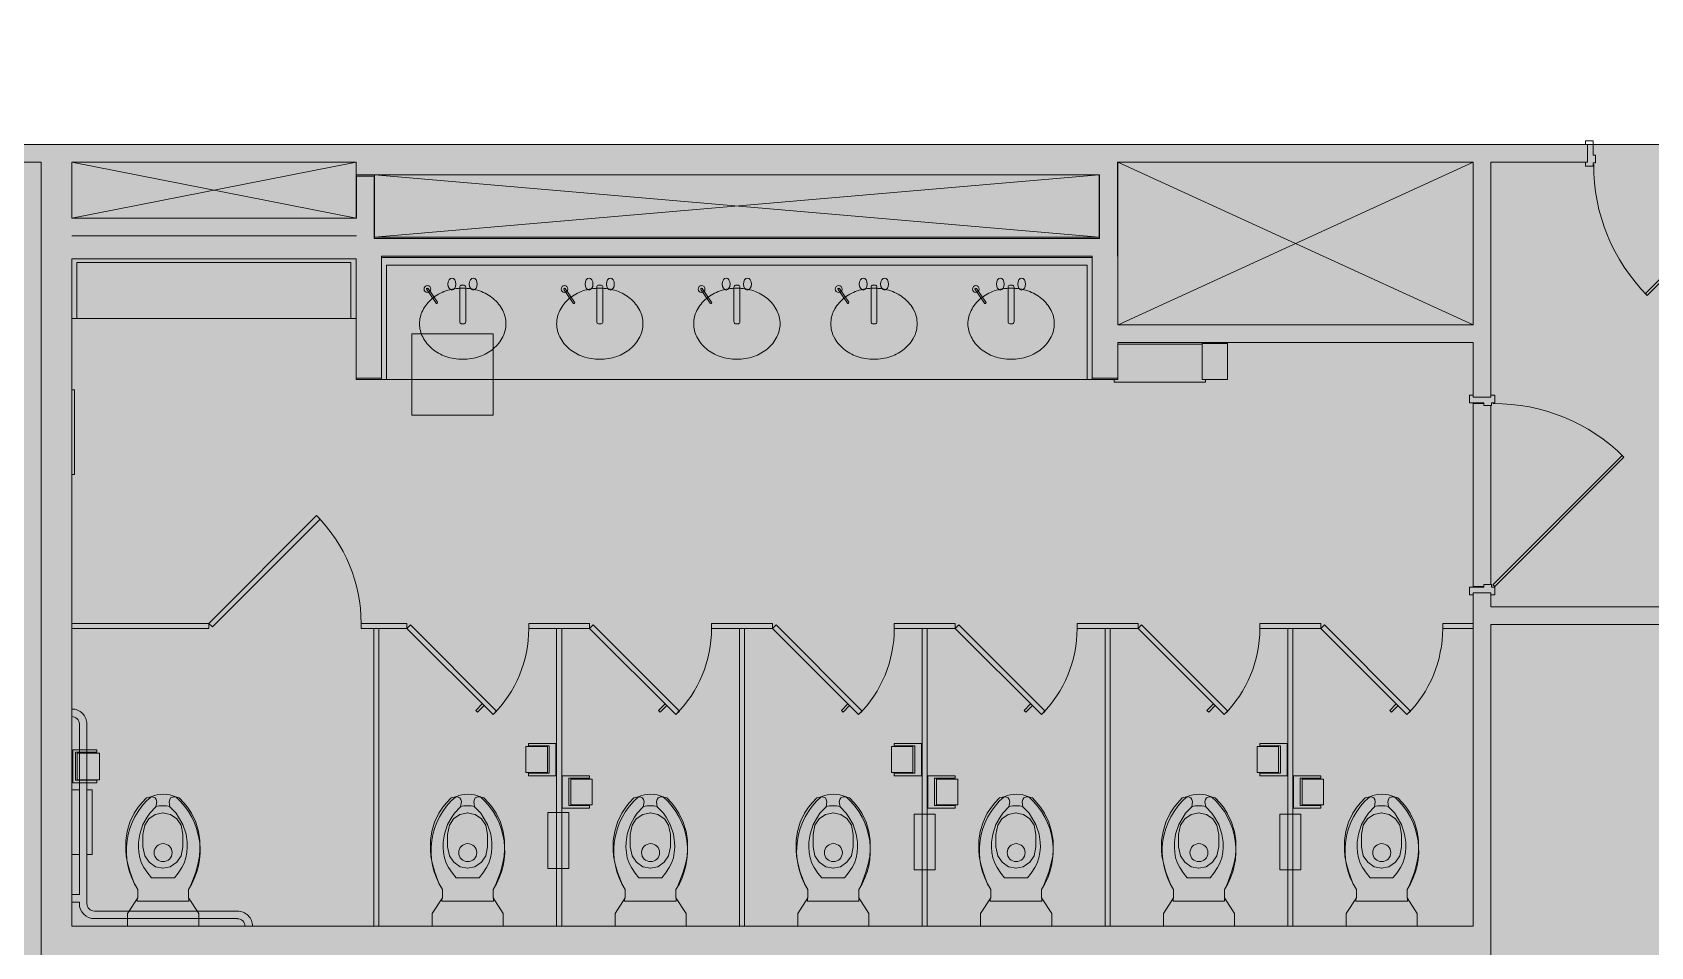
# Model space of a CAD drawing. Header units: inches. Extents: x 0 to 2535, y 0 to 2055.
# Drawn here: x 1034.2 to 1353, y 1080.1 to 1260.1 of the extents above; entities that cross this region are included whole.
import ezdxf

# ---------------------------------------------------------------- set-up
doc = ezdxf.new("R2010")
doc.units = ezdxf.units.IN
doc.header["$MEASUREMENT"] = 0
for name, color, linetype, lineweight in [('A-DETL', 90, 'Continuous', 9), ('A-DETL-GENF', 92, 'Continuous', 9), ('A-DOOR', 31, 'Continuous', 13), ('A-WALL-PATT', 111, 'Continuous', 13), ('CORE', 7, 'Continuous', 9), ('I-WALL', 2, 'Continuous', 13), ('Victor Bldg - 5th Floor_LINK_dwg', 8, 'Continuous', 9)]:
    doc.layers.add(name, color=color, linetype=linetype, lineweight=lineweight)

# ---------------------------------------------------------------- blocks, each defined once
blk = doc.blocks.new('Victor Bldg - 5th Floor_LINK_dwg_AH13F-8076730-Level 05 POWER _ SIGNAL')
at = {"layer": 'CORE'}
for p, q in [((1118.42, 1209.86), (1118.42, 1203.17)), ((1119.29, 1210.31), (1118.72, 1210.31)), ((1119.59, 1203.17), (1119.59, 1209.86)), ((1118.72, 1202.72), (1119.29, 1202.72))]:
    blk.add_line(p, q, dxfattribs=at)
for centre in [(1116.88, 1210.53), (1121.08, 1210.53)]:
    blk.add_ellipse(centre, major_axis=(0, 1.17), ratio=0.666667, dxfattribs=at)
for centre, start_param, end_param in [((1118.72, 1209.86), 0, 1.570796), ((1119.29, 1209.86), 4.712389, 6.283185), ((1118.72, 1203.17), 1.570796, 3.141593), ((1119.29, 1203.17), 3.141593, 4.712389)]:
    blk.add_ellipse(centre, major_axis=(0, 0.45), ratio=0.666667, start_param=start_param, end_param=end_param, dxfattribs=at)
blk = doc.blocks.new('Victor Bldg - 5th Floor_LINK_dwg_AH13F-8076731-Level 05 POWER _ SIGNAL')
at = {"layer": 'CORE'}
for p, q in [((1145.42, 1209.86), (1145.42, 1203.17)), ((1146.29, 1210.31), (1145.72, 1210.31)), ((1146.59, 1203.17), (1146.59, 1209.86)), ((1145.72, 1202.72), (1146.29, 1202.72))]:
    blk.add_line(p, q, dxfattribs=at)
for centre in [(1143.88, 1210.53), (1148.08, 1210.53)]:
    blk.add_ellipse(centre, major_axis=(0, 1.17), ratio=0.666667, dxfattribs=at)
for centre, start_param, end_param in [((1145.72, 1209.86), 0, 1.570796), ((1146.29, 1209.86), 4.712389, 6.283185), ((1145.72, 1203.17), 1.570796, 3.141593), ((1146.29, 1203.17), 3.141593, 4.712389)]:
    blk.add_ellipse(centre, major_axis=(0, 0.45), ratio=0.666667, start_param=start_param, end_param=end_param, dxfattribs=at)
blk = doc.blocks.new('Victor Bldg - 5th Floor_LINK_dwg_AH13F-8076732-Level 05 POWER _ SIGNAL')
at = {"layer": 'CORE'}
for p, q in [((1172.42, 1209.86), (1172.42, 1203.17)), ((1173.29, 1210.31), (1172.72, 1210.31)), ((1173.59, 1203.17), (1173.59, 1209.86)), ((1172.72, 1202.72), (1173.29, 1202.72))]:
    blk.add_line(p, q, dxfattribs=at)
for centre in [(1170.88, 1210.53), (1175.08, 1210.53)]:
    blk.add_ellipse(centre, major_axis=(0, 1.17), ratio=0.666667, dxfattribs=at)
for centre, start_param, end_param in [((1172.72, 1209.86), 0, 1.570796), ((1173.29, 1209.86), 4.712389, 6.283185), ((1172.72, 1203.17), 1.570796, 3.141593), ((1173.29, 1203.17), 3.141593, 4.712389)]:
    blk.add_ellipse(centre, major_axis=(0, 0.45), ratio=0.666667, start_param=start_param, end_param=end_param, dxfattribs=at)
blk = doc.blocks.new('Victor Bldg - 5th Floor_LINK_dwg_AH13F-8076733-Level 05 POWER _ SIGNAL')
at = {"layer": 'CORE'}
for p, q in [((1226.42, 1209.86), (1226.42, 1203.17)), ((1227.29, 1210.31), (1226.72, 1210.31)), ((1227.59, 1203.17), (1227.59, 1209.86)), ((1226.72, 1202.72), (1227.29, 1202.72))]:
    blk.add_line(p, q, dxfattribs=at)
for centre in [(1224.88, 1210.53), (1229.08, 1210.53)]:
    blk.add_ellipse(centre, major_axis=(0, 1.17), ratio=0.666667, dxfattribs=at)
for centre, start_param, end_param in [((1226.72, 1209.86), 0, 1.570796), ((1227.29, 1209.86), 4.712389, 6.283185), ((1226.72, 1203.17), 1.570796, 3.141593), ((1227.29, 1203.17), 3.141593, 4.712389)]:
    blk.add_ellipse(centre, major_axis=(0, 0.45), ratio=0.666667, start_param=start_param, end_param=end_param, dxfattribs=at)
blk = doc.blocks.new('Victor Bldg - 5th Floor_LINK_dwg_AH13F-8076734-Level 05 POWER _ SIGNAL')
at = {"layer": 'CORE'}
for p, q in [((1199.42, 1209.86), (1199.42, 1203.17)), ((1200.29, 1210.31), (1199.72, 1210.31)), ((1200.59, 1203.17), (1200.59, 1209.86)), ((1199.72, 1202.72), (1200.29, 1202.72))]:
    blk.add_line(p, q, dxfattribs=at)
for centre in [(1197.88, 1210.53), (1202.08, 1210.53)]:
    blk.add_ellipse(centre, major_axis=(0, 1.17), ratio=0.666667, dxfattribs=at)
for centre, start_param, end_param in [((1199.72, 1209.86), 0, 1.570796), ((1200.29, 1209.86), 4.712389, 6.283185), ((1199.72, 1203.17), 1.570796, 3.141593), ((1200.29, 1203.17), 3.141593, 4.712389)]:
    blk.add_ellipse(centre, major_axis=(0, 0.45), ratio=0.666667, start_param=start_param, end_param=end_param, dxfattribs=at)
blk = doc.blocks.new('Victor Bldg - 5th Floor_LINK_dwg_TOILETWP-8076735-Level 05 POWER _ SIGNAL')
at = {"layer": 'CORE', "flags": 128}
for points in [[(7.25, 5), (5.62, 5), (2.5, 7), (0, 7)], [(8.12, -5.46), (10.63, -6.42), (12.51, -6.92), (13.83, -7.19), (15.03, -7.26), (16.87, -7.26), (18.65, -6.98), (20.47, -6.44), (22.28, -5.58), (23.44, -4.8), (24.31, -4.1), (25.28, -3.19), (25.51, -2.28), (25.47, -2.01), (25.3, -1.48), (24.97, -1.3), (24.53, -1.17), (23.54, -1.33), (22.24, -2.55), (21.51, -3.05), (20.03, -3.89), (18.15, -4.51), (16.56, -4.74), (15.6, -4.76), (14.51, -4.67), (13.47, -4.49), (12.4, -4.14), (11.6, -3.67), (10.47, -2.94), (9.53, -2.21), (9.53, 2.3), (10.47, 3.03), (11.6, 3.77), (12.4, 4.23), (13.47, 4.59), (14.51, 4.77), (15.6, 4.85), (16.56, 4.84), (18.15, 4.6), (20.03, 3.98), (21.51, 3.14), (22.24, 2.64), (23.54, 1.43), (24.53, 1.27), (24.97, 1.39), (25.3, 1.57), (25.47, 2.11), (25.51, 2.37), (25.28, 3.28), (24.31, 4.19), (23.44, 4.89), (22.28, 5.68), (20.47, 6.53), (18.65, 7.07), (16.87, 7.35), (15.03, 7.35), (13.83, 7.28), (12.51, 7.01), (10.63, 6.51), (8.12, 5.55)], [(5.43, 5.11), (4.97, 5.11), (4.97, -5.04), (5.43, -5.04)], [(22.31, -0.02), (21.99, 1.55), (21.18, 2.81), (19.9, 3.63), (18.1, 4), (15.65, 4), (13.85, 3.63), (12.61, 2.77), (11.74, 1.51), (11.44, 0)], [(22.31, 0.11), (21.99, -1.46), (21.18, -2.72), (19.9, -3.54), (18.1, -3.9), (15.65, -3.9), (13.85, -3.54), (12.61, -2.68), (11.74, -1.41), (11.44, 0.09)], [(0, -7), (2.5, -7), (5.62, -5), (7.25, -5)]]:
    blk.add_lwpolyline(points, dxfattribs=at)
at = {"layer": 'CORE'}
blk.add_circle((14.5, 0), 1.77, dxfattribs=at)
for centre, radius, start, end in [((14.87, -6.83), 14.07, 40.8531, 122.7754), ((18.78, 0), 4.96, 344.4353, 16.8577), ((20.02, 0), 5.98, 335.3815, 23.3669), ((14.91, 6.75), 14.03, 236.9216, 318.7734)]:
    blk.add_arc(centre, radius, start, end, dxfattribs=at)
blk = doc.blocks.new('Victor Bldg - 5th Floor_LINK_dwg-6972324-Level 05 POWER _ SIGNAL')
at = {"layer": 'CORE'}
for p, q in [((1098, 1223.5), (1042, 1234.5)), ((1098, 1234.5), (1042, 1223.5)), ((1318, 1202.5), (1248, 1234.5)), ((1248, 1234.5), (1248, 1216)), ((1318, 1234.5), (1248.12, 1202.5)), ((1098, 1223.5), (1098, 1232)), ((1244.37, 1232), (1101.63, 1219.75)), ((1244.37, 1219.75), (1244.37, 1232)), ((1243, 1215.75), (1103, 1215.75)), ((1098, 1203.75), (1042, 1203.75)), ((1264.63, 1198.69), (1248, 1198.69)), ((1264.63, 1198.69), (1248, 1198.69)), ((1264.63, 1199), (1264.63, 1198.84)), ((1269.63, 1199), (1269.63, 1198.84)), ((1103, 1191.75), (1103, 1192)), ((1243, 1192), (1243, 1191.75)), ((1321.5, 1186.62), (1321.5, 1151.38)), ((1318, 1151), (1318, 1150.88)), ((1101.5, 1142.75), (1101.5, 1084.12)), ((1102.5, 1142.75), (1102.5, 1084.12)), ((1137.5, 1142.75), (1137.5, 1084.12)), ((1138.5, 1142.75), (1138.5, 1084.12)), ((1173.5, 1142.75), (1173.5, 1084.12)), ((1174.5, 1142.75), (1174.5, 1084.12)), ((1209.5, 1142.75), (1209.5, 1084.12)), ((1210.5, 1142.75), (1210.5, 1084.12)), ((1245.5, 1142.75), (1245.5, 1084.12)), ((1246.5, 1142.75), (1246.5, 1084.12)), ((1281.5, 1142.75), (1281.5, 1084.12)), ((1282.5, 1142.75), (1282.5, 1084.12)), ((1044.99, 1088.61), (1044.99, 1123.91)), ((1044.96, 1118.87), (1046.46, 1118.87)), ((1044.96, 1118.37), (1046.46, 1118.37)), ((1046.46, 1118.2), (1044.96, 1118.2)), ((1044.96, 1112.97), (1046.46, 1112.97)), ((1044.96, 1112.87), (1046.46, 1112.87)), ((1044.96, 1112.37), (1046.46, 1112.37)), ((1043.48, 1111), (1042, 1111)), ((1043.48, 1098.25), (1042, 1098.25)), ((1074.63, 1087.12), (1046.48, 1087.12)), ((1046.48, 1085.63), (1074.63, 1085.63))]:
    blk.add_line(p, q, dxfattribs=at)
at = {"layer": 'CORE', "flags": 128}
for points in [[(1101.63, 1232), (1244.37, 1219.75), (1101.63, 1219.75)], [(1113.76, 1206.79), (1111.92, 1209.47)], [(1114.03, 1206.95), (1112.18, 1209.63)], [(1140.76, 1206.79), (1138.92, 1209.47)], [(1141.03, 1206.95), (1139.18, 1209.63)], [(1167.76, 1206.79), (1165.92, 1209.47)], [(1168.03, 1206.95), (1166.18, 1209.63)], [(1194.76, 1206.79), (1192.92, 1209.47)], [(1195.03, 1206.95), (1193.18, 1209.63)], [(1221.76, 1206.79), (1219.92, 1209.47)], [(1222.03, 1206.95), (1220.18, 1209.63)], [(1109, 1184.75), (1125, 1184.75), (1125, 1200.75), (1109, 1200.75)], [(1248, 1192), (1248, 1191.75)], [(1265.31, 1191.75), (1265.31, 1191.19), (1247.31, 1191.19), (1247.31, 1191.75), (1247.31, 1191.19), (1265.31, 1191.19)], [(1108, 1143.75), (1099, 1143.75), (1099, 1142.75), (1108, 1142.75)], [(1132, 1143.75), (1144, 1143.75), (1144, 1142.75), (1132, 1142.75)], [(1160.97, 1125.78), (1161.68, 1126.49), (1144.71, 1143.46), (1144, 1142.75)], [(1197.68, 1126.49), (1196.97, 1125.78), (1180, 1142.75), (1180, 1143.75), (1168, 1143.75), (1168, 1142.75), (1180, 1142.75), (1180.71, 1143.46)], [(1204, 1143.75), (1216, 1143.75), (1216, 1142.75), (1216.71, 1143.46), (1233.68, 1126.49), (1232.97, 1125.78), (1216, 1142.75), (1204, 1142.75)], [(1240, 1143.75), (1240, 1142.75), (1252, 1142.75), (1268.97, 1125.78), (1269.68, 1126.49), (1252.71, 1143.46), (1252, 1142.75), (1252, 1143.75)], [(1305.68, 1126.49), (1304.97, 1125.78), (1288, 1142.75), (1276, 1142.75), (1276, 1143.75), (1288, 1143.75), (1288, 1142.75), (1288.71, 1143.46)], [(1131.46, 1119.5), (1135.67, 1119.5), (1135.67, 1114.4), (1131.46, 1114.4)], [(1131.98, 1113.75), (1137.35, 1113.75), (1137.35, 1120.12), (1131.98, 1120.12), (1131.98, 1119.62), (1136.04, 1119.62), (1136.04, 1114.25), (1131.98, 1114.25)], [(1203.46, 1119.5), (1207.67, 1119.5), (1207.67, 1114.4), (1203.46, 1114.4)], [(1203.98, 1113.75), (1209.35, 1113.75), (1209.35, 1120.12), (1203.98, 1120.12), (1203.98, 1119.62), (1208.04, 1119.62), (1208.04, 1114.25), (1203.98, 1114.25)], [(1275.46, 1119.5), (1279.67, 1119.5), (1279.67, 1114.4), (1275.46, 1114.4)], [(1275.98, 1113.75), (1281.35, 1113.75), (1281.35, 1120.12), (1275.98, 1120.12), (1275.98, 1119.62), (1280.04, 1119.62), (1280.04, 1114.25), (1275.98, 1114.25)], [(1143.99, 1113.75), (1138.61, 1113.75), (1138.61, 1107.37), (1143.99, 1107.37), (1143.99, 1107.87), (1139.93, 1107.87), (1139.93, 1113.25), (1143.99, 1113.25)], [(1144.5, 1108), (1140.3, 1108), (1140.3, 1113.1), (1144.5, 1113.1)], [(1215.99, 1113.75), (1210.61, 1113.75), (1210.61, 1107.37), (1215.99, 1107.37), (1215.99, 1107.87), (1211.93, 1107.87), (1211.93, 1113.25), (1215.99, 1113.25)], [(1216.5, 1108), (1212.3, 1108), (1212.3, 1113.1), (1216.5, 1113.1)], [(1287.99, 1113.75), (1282.61, 1113.75), (1282.61, 1107.37), (1287.99, 1107.37), (1287.99, 1107.87), (1283.93, 1107.87), (1283.93, 1113.25), (1287.99, 1113.25)], [(1288.5, 1108), (1284.3, 1108), (1284.3, 1113.1), (1288.5, 1113.1)], [(1135.78, 1095.5), (1135.78, 1106.5), (1139.91, 1106.5), (1139.91, 1095.5)], [(1207.94, 1095.22), (1207.94, 1106.22), (1212.06, 1106.22), (1212.06, 1095.22)], [(1279.94, 1095.22), (1279.94, 1106.22), (1284.06, 1106.22), (1284.06, 1095.22)]]:
    blk.add_lwpolyline(points, close=True, dxfattribs=at)
for points in [[(1097, 1203.75), (1097, 1214.75), (1043, 1214.75), (1043, 1203.75)], [(1104, 1191.75), (1104, 1214.25), (1242, 1214.25), (1242, 1191.75)], [(1103, 1192), (1103, 1191.75), (1098, 1191.75), (1098, 1192)], [(1248, 1192), (1248, 1191.75), (1243, 1191.75), (1103, 1191.75), (1098, 1191.75), (1098, 1192)], [(1042, 1189.69), (1042.56, 1189.69), (1042.56, 1173.07), (1042, 1173.07)], [(1320.13, 1187), (1318, 1187), (1318, 1187.12)], [(1320.13, 1151), (1318, 1151), (1318, 1187)], [(1042, 1142.75), (1069, 1142.75), (1069, 1143.75), (1069.71, 1143.04), (1090.92, 1164.26), (1090.21, 1164.96), (1069, 1143.75), (1042, 1143.75)], [(1108, 1142.75), (1124.97, 1125.78), (1125.68, 1126.49), (1108.71, 1143.46), (1108, 1142.75), (1108.71, 1142.04)], [(1318, 1142.75), (1312, 1142.75), (1312, 1143.75), (1318, 1143.75)], [(1123.2, 1127.55), (1121.92, 1126.26), (1121.57, 1126.62), (1122.85, 1127.9)], [(1159.2, 1127.55), (1157.92, 1126.26), (1157.57, 1126.62), (1158.85, 1127.9)], [(1195.2, 1127.55), (1193.92, 1126.26), (1193.57, 1126.62), (1194.85, 1127.9)], [(1231.2, 1127.55), (1229.92, 1126.26), (1229.57, 1126.62), (1230.85, 1127.9)], [(1267.2, 1127.55), (1265.92, 1126.26), (1265.57, 1126.62), (1266.85, 1127.9)], [(1303.2, 1127.55), (1301.92, 1126.26), (1301.57, 1126.62), (1302.85, 1127.9)], [(1043.5, 1123.91), (1043.5, 1090.39), (1042, 1090.39)], [(1044.94, 1112.37), (1042.21, 1112.37), (1042.21, 1118.87), (1044.94, 1118.87)], [(1046.46, 1118.37), (1046.96, 1118.37), (1046.96, 1118.87), (1046.46, 1118.87)], [(1044.94, 1112.87), (1042.71, 1112.87), (1042.71, 1118.37), (1044.94, 1118.37)], [(1044.94, 1118.2), (1043.08, 1118.2), (1043.08, 1112.97), (1044.94, 1112.97)], [(1046.46, 1112.97), (1047.47, 1112.97), (1047.47, 1118.2), (1046.46, 1118.2)], [(1046.46, 1112.87), (1046.96, 1112.87), (1046.96, 1112.37), (1046.46, 1112.37)], [(1044.97, 1098.25), (1046, 1098.25), (1046, 1111), (1044.97, 1111)], [(1042, 1088.9), (1043.5, 1088.9), (1043.5, 1088.61)]]:
    blk.add_lwpolyline(points, dxfattribs=at)
at = {"layer": 'CORE'}
for centre in [(1112.05, 1209.55), (1112.05, 1209.55), (1139.05, 1209.55), (1139.05, 1209.55), (1166.05, 1209.55), (1166.05, 1209.55), (1193.05, 1209.55), (1193.05, 1209.55), (1220.05, 1209.55), (1220.05, 1209.55)]:
    blk.add_circle(centre, 0.667, dxfattribs=at)
for centre, radius, start, end in [((1112.05, 1209.55), 0.167, 11.6829, 236.8423), ((1112.05, 1209.55), 0.167, 11.6829, 236.8423), ((1118.45, 1201.04), 8.59, 108.8354, 129.4725), ((1119, 1199.43), 10.29, 90, 108.8354), ((1119, 1199.43), 10.29, 71.1646, 90), ((1119.55, 1201.04), 8.59, 50.5275, 71.1646), ((1139.05, 1209.55), 0.167, 11.6829, 236.8423), ((1139.05, 1209.55), 0.167, 11.6829, 236.8423), ((1145.45, 1201.04), 8.59, 108.8354, 129.4725), ((1146, 1199.43), 10.29, 90, 108.8354), ((1146, 1199.43), 10.29, 71.1646, 90), ((1146.55, 1201.04), 8.59, 50.5275, 71.1646), ((1166.05, 1209.55), 0.167, 11.6829, 236.8423), ((1166.05, 1209.55), 0.167, 11.6829, 236.8423), ((1172.45, 1201.04), 8.59, 108.8354, 129.4725), ((1173, 1199.43), 10.29, 90, 108.8354), ((1173, 1199.43), 10.29, 71.1646, 90), ((1173.55, 1201.04), 8.59, 50.5275, 71.1646), ((1193.05, 1209.55), 0.167, 11.6829, 236.8423), ((1193.05, 1209.55), 0.167, 11.6829, 236.8423), ((1199.45, 1201.04), 8.59, 108.8354, 129.4725), ((1200, 1199.43), 10.29, 90, 108.8354), ((1200, 1199.43), 10.29, 71.1646, 90), ((1200.55, 1201.04), 8.59, 50.5275, 71.1646), ((1220.05, 1209.55), 0.167, 11.6829, 236.8423), ((1220.05, 1209.55), 0.167, 11.6829, 236.8423), ((1226.45, 1201.04), 8.59, 108.8354, 129.4725), ((1227, 1199.43), 10.29, 90, 108.8354), ((1227, 1199.43), 10.29, 71.1646, 90), ((1227.55, 1201.04), 8.59, 50.5275, 71.1646), ((1116.3, 1202.72), 5.8, 153.2988, 180), ((1117.61, 1202.07), 7.26, 129.4725, 153.2988), ((1113.9, 1206.86), 0.167, 192.1914, 57.3508), ((1113.9, 1206.86), 0.167, 192.1914, 57.3508), ((1120.39, 1202.07), 7.26, 26.7012, 50.5275), ((1121.7, 1202.72), 5.8, 0, 26.7012), ((1143.3, 1202.72), 5.8, 153.2988, 180), ((1144.61, 1202.07), 7.26, 129.4725, 153.2988), ((1140.9, 1206.86), 0.167, 192.1914, 57.3508), ((1140.9, 1206.86), 0.167, 192.1914, 57.3508), ((1147.39, 1202.07), 7.26, 26.7012, 50.5275), ((1148.7, 1202.72), 5.8, 0, 26.7012), ((1170.3, 1202.72), 5.8, 153.2988, 180), ((1171.61, 1202.07), 7.26, 129.4725, 153.2988), ((1167.9, 1206.86), 0.167, 192.1914, 57.3508), ((1167.9, 1206.86), 0.167, 192.1914, 57.3508), ((1174.39, 1202.07), 7.26, 26.7012, 50.5275), ((1175.7, 1202.72), 5.8, 0, 26.7012), ((1197.3, 1202.72), 5.8, 153.2988, 180), ((1198.61, 1202.07), 7.26, 129.4725, 153.2988), ((1194.9, 1206.86), 0.167, 192.1914, 57.3508), ((1194.9, 1206.86), 0.167, 192.1914, 57.3508), ((1201.39, 1202.07), 7.26, 26.7012, 50.5275), ((1202.7, 1202.72), 5.8, 0, 26.7012), ((1224.3, 1202.72), 5.8, 153.2988, 180), ((1225.61, 1202.07), 7.26, 129.4725, 153.2988), ((1221.9, 1206.86), 0.167, 192.1914, 57.3508), ((1221.9, 1206.86), 0.167, 192.1914, 57.3508), ((1228.39, 1202.07), 7.26, 26.7012, 50.5275), ((1229.7, 1202.72), 5.8, 0, 26.7012), ((1116.3, 1202.72), 5.8, 180, 206.7012), ((1121.7, 1202.72), 5.8, 333.2988, 0), ((1143.3, 1202.72), 5.8, 180, 206.7012), ((1148.7, 1202.72), 5.8, 333.2988, 0), ((1170.3, 1202.72), 5.8, 180, 206.7012), ((1175.7, 1202.72), 5.8, 333.2988, 0), ((1197.3, 1202.72), 5.8, 180, 206.7012), ((1202.7, 1202.72), 5.8, 333.2988, 0), ((1224.3, 1202.72), 5.8, 180, 206.7012), ((1229.7, 1202.72), 5.8, 333.2988, 0), ((1117.61, 1203.38), 7.26, 206.7012, 230.5275), ((1120.39, 1203.38), 7.26, 309.4725, 333.2988), ((1144.61, 1203.38), 7.26, 206.7012, 230.5275), ((1147.39, 1203.38), 7.26, 309.4725, 333.2988), ((1171.61, 1203.38), 7.26, 206.7012, 230.5275), ((1174.39, 1203.38), 7.26, 309.4725, 333.2988), ((1198.61, 1203.38), 7.26, 206.7012, 230.5275), ((1201.39, 1203.38), 7.26, 309.4725, 333.2988), ((1225.61, 1203.38), 7.26, 206.7012, 230.5275), ((1228.39, 1203.38), 7.26, 309.4725, 333.2988), ((1118.45, 1204.4), 8.59, 230.5275, 251.1646), ((1119, 1206.02), 10.29, 251.1646, 270), ((1119, 1206.02), 10.29, 270, 288.8354), ((1119.55, 1204.4), 8.59, 288.8354, 309.4725), ((1145.45, 1204.4), 8.59, 230.5275, 251.1646), ((1146, 1206.02), 10.29, 251.1646, 270), ((1146, 1206.02), 10.29, 270, 288.8354), ((1146.55, 1204.4), 8.59, 288.8354, 309.4725), ((1172.45, 1204.4), 8.59, 230.5275, 251.1646), ((1173, 1206.02), 10.29, 251.1646, 270), ((1173, 1206.02), 10.29, 270, 288.8354), ((1173.55, 1204.4), 8.59, 288.8354, 309.4725), ((1199.45, 1204.4), 8.59, 230.5275, 251.1646), ((1200, 1206.02), 10.29, 251.1646, 270), ((1200, 1206.02), 10.29, 270, 288.8354), ((1200.55, 1204.4), 8.59, 288.8354, 309.4725), ((1226.45, 1204.4), 8.59, 230.5275, 251.1646), ((1227, 1206.02), 10.29, 251.1646, 270), ((1227, 1206.02), 10.29, 270, 288.8354), ((1227.55, 1204.4), 8.59, 288.8354, 309.4725), ((1069, 1143.75), 30, 0, 45), ((1108, 1142.75), 24, 315, 360), ((1144, 1142.75), 24, 315, 360), ((1180, 1142.75), 24, 315, 360), ((1216, 1142.75), 24, 315, 360), ((1252, 1142.75), 24, 315, 360), ((1288, 1142.75), 24, 315, 360), ((1042.01, 1123.91), 2.98, 0, 90.1475), ((1042.01, 1123.91), 1.49, 0, 90.2951), ((1046.48, 1088.61), 2.98, 180, 270), ((1046.48, 1088.61), 1.49, 180, 270), ((1074.63, 1084.13), 2.98, 359.8525, 90), ((1074.63, 1084.13), 1.49, 359.7049, 90)]:
    blk.add_arc(centre, radius, start, end, dxfattribs=at)
for name in ['Victor Bldg - 5th Floor_LINK_dwg_AH13F-8076730-Level 05 POWER _ SIGNAL', 'Victor Bldg - 5th Floor_LINK_dwg_AH13F-8076731-Level 05 POWER _ SIGNAL', 'Victor Bldg - 5th Floor_LINK_dwg_AH13F-8076732-Level 05 POWER _ SIGNAL', 'Victor Bldg - 5th Floor_LINK_dwg_AH13F-8076734-Level 05 POWER _ SIGNAL', 'Victor Bldg - 5th Floor_LINK_dwg_AH13F-8076733-Level 05 POWER _ SIGNAL']:
    blk.add_blockref(name, (0, 0))
at = {"rotation": 90}
for p in [(1060, 1084.12), (1120, 1084.12), (1156, 1084.12), (1192, 1084.12), (1228, 1084.12), (1264, 1084.12), (1300, 1084.12)]:
    blk.add_blockref('Victor Bldg - 5th Floor_LINK_dwg_TOILETWP-8076735-Level 05 POWER _ SIGNAL', p, dxfattribs=at)
blk = doc.blocks.new('Door - Single - Solid Door-V13-Level 05 POWER _ SIGNAL')
at = {"layer": 'A-DOOR'}
for p, q in [((-14.01, 2.59), (11.45, 28.04)), ((11.8, 27.69), (-13.65, 2.24)), ((11.45, 28.04), (11.8, 27.69)), ((-13.65, 2.24), (-14.01, 2.59))]:
    blk.add_line(p, q, dxfattribs=at)
at = {"layer": 'A-DOOR', "lineweight": 9}
for p, q in [((-15.63, 2.59), (-15.63, 1.84)), ((-14.13, 2.59), (-15.63, 2.59)), ((-14.13, 1.96), (-14.13, 2.59)), ((-13.63, 1.96), (-14.13, 1.96)), ((-14.13, -2.41), (-14.13, 0.46)), ((-14.13, 0.46), (-13.63, 0.46)), ((-13.63, 0.46), (-13.63, 1.96)), ((22.12, 1.96), (21.62, 1.96)), ((21.62, 1.96), (21.62, 0.46)), ((21.62, 0.46), (22.12, 0.46)), ((23.62, 2.59), (22.12, 2.59)), ((22.12, 2.59), (22.12, 1.96)), ((22.12, 0.46), (22.12, -2.41)), ((23.62, 1.84), (23.62, 2.59)), ((-15.63, -1.66), (-15.63, -2.41)), ((-15.63, -2.41), (-14.13, -2.41)), ((22.12, -2.41), (23.62, -2.41)), ((23.62, -2.41), (23.62, -1.66))]:
    blk.add_line(p, q, dxfattribs=at)
blk.add_arc((-14.01, 2.59), 36, 359.5, 45, dxfattribs=at)
blk = doc.blocks.new('Door - Single - Solid Door-6975961-Level 05 POWER _ SIGNAL')
at = {"layer": 'A-DOOR', "lineweight": 9}
for p, q in [((-15.63, 2.41), (-14.13, 2.41)), ((-15.63, 1.66), (-15.63, 2.41)), ((-14.13, 2.41), (-14.13, -0.46)), ((22.12, 2.41), (23.62, 2.41)), ((22.12, -0.46), (22.12, 2.41)), ((23.62, 2.41), (23.62, 1.66)), ((-15.63, -2.59), (-15.63, -1.84)), ((-14.13, -2.59), (-15.63, -2.59)), ((-14.13, -0.46), (-13.63, -0.46)), ((-14.13, -1.96), (-14.13, -2.59)), ((-13.63, -1.96), (-14.13, -1.96)), ((-13.63, -0.46), (-13.63, -1.96)), ((21.62, -0.46), (22.12, -0.46)), ((21.62, -1.96), (21.62, -0.46)), ((22.12, -1.96), (21.62, -1.96)), ((22.12, -2.59), (22.12, -1.96)), ((23.62, -2.59), (22.12, -2.59)), ((23.62, -1.84), (23.62, -2.59))]:
    blk.add_line(p, q, dxfattribs=at)
at = {"layer": 'A-DOOR'}
for p, q in [((-13.65, -2.24), (-14.01, -2.59)), ((-14.01, -2.59), (11.45, -28.04)), ((11.8, -27.69), (-13.65, -2.24)), ((11.45, -28.04), (11.8, -27.69))]:
    blk.add_line(p, q, dxfattribs=at)
at = {"layer": 'A-DOOR', "lineweight": 9}
blk.add_arc((-14.01, -2.59), 36, 315, 0.5, dxfattribs=at)

msp = doc.modelspace()

# ---------------------------------------------------------------- hatches: boundary and pattern name
at = {"layer": 'A-DETL-GENF'}
h = msp.add_hatch(color=254, dxfattribs=at)
h.paths.add_polyline_path([(2075.98, 19.5), (2179, 19.5), (2179, 41.5), (2203, 41.5), (2203, 19.5), (2497, 19.5), (2497, 41.5), (2519, 41.5), (2519, 341.5), (2497, 341.5), (2497, 365.5), (2519, 365.5), (2519, 479.5), (2511, 479.5), (2511, 623.5), (2497, 623.5), (2497, 647.5), (2511, 647.5), (2511, 983.5), (2497, 983.5), (2497, 1007.5), (2511, 1007.5), (2511, 1343.5), (2049.5, 1343.5), (2049.5, 1223.5), (2087, 1223.5), (2087, 1152.5), (2049.5, 1152.5), (2049.5, 858), (2087, 858), (2087, 748), (1990.57, 748), (1990.57, 749.5), (1858.12, 749.5), (1858.12, 714.25), (1802, 714.25), (1802, 677.43), (1813, 677.43), (1813, 653.43), (1802, 653.43), (1802, 411.93), (1641.06, 411.93), (1641.06, 27.5), (1819, 27.5), (1819, 41.5), (1843, 41.5), (1843, 27.5), (2063, 27.5), (2063, 19.5), (2068.43, 19.5)], flags=0)
h.paths.add_polyline_path([(1807.43, 293.5), (1789, 293.5), (1789, 317.5), (1813, 317.5), (1813, 293.5)], flags=0)
h.paths.add_polyline_path([(2155, 293.5), (2149, 293.5), (2149, 317.5), (2173, 317.5), (2173, 293.5)], flags=0)
h.paths.add_polyline_path([(2149, 653.43), (2149, 677.43), (2173, 677.43), (2173, 653.43)], flags=0)
h.paths.add_polyline_path([(1491.69, 813), (1491.69, 1153.5), (1491.5, 1153.5), (1491.5, 1106.5), (1485, 1106.5), (1485, 1138.5), (1391, 1138.5), (1391, 1106.5), (1381.5, 1106.5), (1381.5, 1143.5), (1321.5, 1143.5), (1321.5, 1013.5), (1323.88, 1013.5), (1323.88, 1014.25), (1325.38, 1014.25), (1325.38, 1013.62), (1325.88, 1013.62), (1325.88, 1012.12), (1325.38, 1012.12), (1325.38, 1008.5), (1361.63, 1008.5), (1361.63, 1012.12), (1361.13, 1012.12), (1361.13, 1013.62), (1361.63, 1013.62), (1361.63, 1014.25), (1363.13, 1014.25), (1363.13, 1013.5), (1381.5, 1013.5), (1381.5, 1064.75), (1383, 1064.75), (1383, 1064.41), (1391, 1064.41), (1391, 1039), (1407, 1039), (1407, 1034.5), (1464.5, 1034.5), (1464.5, 1037), (1485, 1037), (1485, 1064.41), (1491.5, 1064.41), (1491.5, 1001.5), (1485, 1001.5), (1485, 1029), (1464.5, 1029), (1464.5, 1030.5), (1407, 1030.5), (1407, 1027), (1391, 1027), (1391, 930.5), (1485, 930.5), (1485, 959.5), (1491.5, 959.5), (1491.5, 897.5), (1485, 897.5), (1485, 926.5), (1395, 926.5), (1395, 906.5), (1391, 906.5), (1391, 826.5), (1485, 826.5), (1485, 855.5), (1491.5, 855.5), (1491.5, 813)], flags=0)
h.paths.add_polyline_path([(1488.5, 813), (1488.5, 814.5), (1488.25, 814.5), (1488.25, 813)], flags=0)
h.paths.add_polyline_path([(948.91, 813), (1002.88, 813), (1002.88, 813.06), (902.81, 813.06), (902.81, 813), (909.56, 813)], flags=0)
h.paths.add_polyline_path([(1004.88, 813), (1040.13, 813), (1040.13, 814.44), (1040.63, 814.44), (1040.63, 818.31), (1042.13, 818.31), (1042.13, 817.56), (1052, 817.56), (1052, 813.06), (1042.13, 813.06), (1042.13, 813), (1052.5, 813), (1052.5, 912.38), (1058.5, 912.38), (1058.5, 817), (1248.88, 817), (1248.88, 817.75), (1250.38, 817.75), (1250.38, 817.13), (1250.88, 817.13), (1250.88, 815.63), (1250.38, 815.63), (1250.38, 813), (1286.63, 813), (1286.63, 815.63), (1286.13, 815.63), (1286.13, 817.13), (1286.63, 817.13), (1286.63, 817.75), (1288.13, 817.75), (1288.13, 817), (1290.75, 817), (1290.75, 856.63), (1295.88, 856.63), (1295.88, 865.13), (1290.75, 865.13), (1290.75, 912.38), (1294.25, 912.38), (1294.25, 868.63), (1318, 868.63), (1318, 912.38), (1315.44, 912.38), (1315.44, 912.5), (993.06, 912.5), (993.06, 951.5), (990.43, 951.5), (990.43, 950.75), (988.93, 950.75), (988.93, 956.13), (988.43, 956.13), (988.43, 957.63), (988.93, 957.63), (988.93, 958.25), (990.43, 958.25), (990.43, 957.5), (993.06, 957.5), (993.06, 1017.06), (1016.5, 1017.06), (1016.5, 1037.5), (1036, 1037.5), (1036, 1234.5), (867.44, 1234.5), (867.44, 957.5), (951.18, 957.5), (951.18, 958.25), (952.68, 958.25), (952.68, 957.63), (953.18, 957.63), (953.18, 956.13), (952.68, 956.13), (952.68, 950.75), (951.18, 950.75), (951.18, 951.5), (833.56, 951.5), (833.56, 907.5), (848.81, 907.5), (848.81, 908.25), (850.31, 908.25), (850.31, 905.37), (850.81, 905.37), (850.81, 904), (886.06, 904), (886.06, 905.37), (886.56, 905.37), (886.56, 908.25), (888.06, 908.25), (888.06, 907.5), (902.81, 907.5), (902.81, 951.31), (907.31, 951.31), (907.31, 817.56), (1002.88, 817.56), (1002.88, 818.31), (1004.38, 818.31), (1004.38, 814.44), (1004.88, 814.44)], flags=0)
h.paths.add_polyline_path([(1633.75, 813.25), (1633.75, 814.5), (1633.5, 814.5), (1633.5, 813.25)], flags=0)
h.paths.add_polyline_path([(1321.44, 817), (1321.5, 817), (1321.5, 865.13), (1299.38, 865.13), (1299.38, 817), (1318, 817)], flags=0)
h.paths.add_polyline_path([(1295.88, 817), (1295.88, 853.13), (1294.25, 853.13), (1294.25, 817)], flags=0)
h.paths.add_polyline_path([(1947.56, 817.75), (1947.56, 994.75), (1885.99, 994.75), (1885.99, 994.5), (1841.99, 994.5), (1841.99, 1002.5), (1843.49, 1002.5), (1843.49, 1138.5), (1842, 1138.5), (1842, 1141.5), (1814.38, 1141.5), (1814.38, 1146.5), (1775.88, 1146.5), (1775.88, 1141.5), (1737.13, 1141.5), (1737.13, 932.5), (1737.25, 932.5), (1737.25, 924.5), (1737.13, 924.5), (1737.13, 826.5), (1737.06, 826.5), (1737.06, 817.75), (1895.65, 817.75)], flags=0)
h.paths.add_polyline_path([(1980, 817.75), (1986, 817.75), (1986, 818), (1977, 818), (1977, 994.5), (1968.5, 994.5), (1968.5, 994.75), (1953.06, 994.75), (1953.06, 817.75), (1977, 817.75)], flags=0)
h.paths.add_polyline_path([(1657.5, 817.75), (1710.5, 817.75), (1710.5, 826.5), (1730.63, 826.5), (1730.63, 924.5), (1710.5, 924.5), (1710.5, 926.5), (1657.5, 926.5), (1657.5, 924.5), (1637, 924.5), (1637, 897.5), (1630.5, 897.5), (1630.5, 855.5), (1637, 855.5), (1637, 826.5), (1657.5, 826.5)], flags=0)
h.paths.add_polyline_path([(1321.44, 912.38), (1321.5, 912.38), (1321.5, 927.56), (1321.44, 927.56), (1321.44, 924.5)], flags=0)
h.paths.add_polyline_path([(1023.22, 916), (1023.22, 936.5), (1026.38, 936.5), (1026.38, 1013.5), (1016.5, 1013.5), (1016.5, 1013.56), (996.56, 1013.56), (996.56, 916)], flags=0)
h.paths.add_polyline_path([(1208, 924.5), (1208, 932.5), (1047.22, 932.5), (1047.22, 924.5), (1174.32, 924.5)], flags=0)
h.paths.add_polyline_path([(1257.19, 924.5), (1315.44, 924.5), (1315.42, 924.56), (1257.19, 924.56), (1257.19, 956.69), (1213, 956.69), (1213, 924.5), (1257.1, 924.5)], flags=0)
h.paths.add_polyline_path([(1317.25, 927.56), (1318, 927.56), (1318, 927.94), (1317.25, 927.94), (1317.25, 929.44), (1317.88, 929.44), (1317.88, 929.94), (1319.38, 929.94), (1319.38, 929.44), (1321.5, 929.44), (1321.5, 965.69), (1319.38, 965.69), (1319.38, 965.19), (1317.88, 965.19), (1317.88, 965.69), (1317.25, 965.69), (1317.25, 967.19), (1318, 967.19), (1318, 1004.12), (1261, 1004.12), (1261, 1009.12), (1318, 1009.12), (1318, 1066.12), (1042, 1066.12), (1042, 936.5), (1090, 936.5), (1090, 960.5), (1095, 960.5), (1095, 936.5), (1208, 936.5), (1208, 960.69), (1261.19, 960.69), (1261.19, 927.56), (1315.44, 927.56)], flags=0)
h.paths.add_polyline_path([(1698.98, 930.5), (1710.5, 930.5), (1710.5, 932.5), (1730.63, 932.5), (1730.63, 1135.25), (1710.5, 1135.25), (1710.5, 1140.75), (1657.5, 1140.75), (1657.5, 1135.25), (1637, 1135.25), (1637, 1106.5), (1630.5, 1106.5), (1630.5, 1064.5), (1637, 1064.5), (1637, 1001.5), (1630.5, 1001.5), (1630.5, 959.5), (1637, 959.5), (1637, 932.5), (1657.5, 932.5), (1657.5, 930.5), (1680.68, 930.5)], flags=0)
h.paths.add_polyline_path([(1029.88, 936.5), (1038.5, 936.5), (1038.5, 1013.5), (1029.88, 1013.5), (1029.88, 1008.5)], flags=0)
h.paths.add_polyline_path([(861.94, 957.5), (861.94, 1234.5), (838, 1234.5), (838, 1037.5), (853, 1037.5), (853, 1013.5), (838, 1013.5), (838, 957.5), (860.63, 957.5)], flags=0)
h.paths.add_polyline_path([(1895.65, 1000.25), (1968.5, 1000.25), (1968.5, 1018.5), (1980, 1018.5), (1980, 1212.5), (1968.5, 1212.5), (1968.5, 1232.75), (1885.68, 1232.75), (1885.68, 1230.63), (1880.68, 1230.63), (1880.68, 1232.75), (1880.5, 1232.75), (1880.5, 1237.75), (1880.36, 1237.75), (1880.36, 1193.38), (1880.68, 1193.38), (1880.68, 1192.13), (1885.68, 1192.13), (1885.68, 1193.38), (1885.99, 1193.38), (1885.99, 1146.5), (1886.04, 1146.5), (1886.04, 1138.5), (1885.99, 1138.5), (1885.99, 1000.25)], flags=0)
h.paths.add_polyline_path([(1876.99, 1002.5), (1876.99, 1045.5), (1847.99, 1045.5), (1847.99, 1002.5)], flags=0)
h.paths.add_polyline_path([(2173, 1013.5), (2149, 1013.5), (2149, 1037.5), (2173, 1037.5), (2173, 1026.5)], flags=0)
h.paths.add_polyline_path([(467.72, 1017), (493.14, 1017), (493.14, 1037.5), (517.14, 1037.5), (517.14, 1017), (765, 1017), (765, 1301.25), (825.5, 1301.25), (825.5, 1398.84), (829, 1398.84), (829, 1397.5), (853, 1397.5), (853, 1373.5), (829, 1373.5), (829, 1301.25), (1379.25, 1301.25), (1379.25, 2035.5), (1063, 2035.5), (1063, 2021.5), (1039, 2021.5), (1039, 2035.5), (703, 2035.5), (703, 2021.5), (679, 2021.5), (679, 2035.5), (604.25, 2035.5), (604.25, 1561.99), (842.5, 1561.99), (842.5, 1398.84), (839, 1398.84), (839, 1558.49), (600.75, 1558.49), (600.75, 2035.5), (517.14, 2035.5), (517.14, 2021.5), (493.14, 2021.5), (493.14, 2031.38), (447.75, 2031.38), (447.75, 2035.5), (407.75, 2035.5), (407.75, 2031.38), (360.75, 2031.38), (360.75, 2035.5), (318.25, 2035.5), (318.25, 2031.38), (269.25, 2031.38), (269.25, 2035.5), (226.75, 2035.5), (226.75, 2031.38), (177.75, 2031.38), (177.75, 2035.5), (135.25, 2035.5), (135.25, 2031.38), (88.75, 2031.38), (88.75, 2035.5), (37.25, 2035.5), (37.25, 2031.38), (24.38, 2031.38), (24.38, 1974.75), (20.25, 1974.75), (20.25, 1923.25), (24.38, 1923.25), (24.38, 1872.5), (34.13, 1872.5), (34.13, 1822.5), (30, 1822.5), (30, 1736.5), (34.13, 1736.5), (34.13, 1654.5), (30, 1654.5), (30, 1568.5), (34.13, 1568.5), (34.13, 1486.5), (30, 1486.5), (30, 1400.5), (34.13, 1400.5), (34.13, 1355.38), (24.38, 1355.38), (24.38, 1301.25), (20.25, 1301.25), (20.25, 1249.75), (24.38, 1249.75), (24.38, 1206), (30, 1206), (30, 1195.63), (34.13, 1195.63), (34.13, 1150.5), (30, 1150.5), (30, 1064.5), (34.13, 1064.5), (34.13, 1017), (467.1, 1017)], flags=0)
h.paths.add_polyline_path([(1876.13, 1052), (1876.99, 1052), (1876.99, 1138.5), (1847.99, 1138.5), (1847.99, 1052), (1870.74, 1052)], flags=0)
h.paths.add_polyline_path([(1042, 1070.12), (1318, 1070.12), (1318, 1080.12), (1042, 1080.12)], flags=0)
h.paths.add_polyline_path([(1101.56, 1084.12), (1318, 1084.12), (1318, 1149.75), (1321.5, 1149.75), (1321.5, 1147), (1381.5, 1147), (1381.5, 1234.5), (1379, 1234.5), (1379, 1238), (1340.5, 1238), (1340.5, 1234.5), (1321.5, 1234.5), (1321.5, 1188.25), (1318, 1188.25), (1318, 1199), (1248, 1199), (1248, 1192), (1243, 1192), (1243, 1216), (1103, 1216), (1103, 1192), (1098, 1192), (1098, 1215.5), (1042, 1215.5), (1042, 1084.12), (1098, 1084.12)], flags=0)
h.paths.add_polyline_path([(1828.63, 1146.5), (1882.49, 1146.5), (1882.49, 1189.88), (1879.63, 1189.88), (1879.63, 1154), (1828.63, 1154), (1828.63, 1147.25)], flags=0)
h.paths.add_polyline_path([(1767.13, 1146.5), (1767.13, 1192.19), (1773.13, 1192.19), (1773.13, 1230.69), (1767.13, 1230.69), (1767.13, 1233.44), (1636.75, 1233.44), (1636.75, 1147.69), (1630.5, 1147.69), (1630.5, 1147.25), (1737.13, 1147.25), (1737.13, 1146.5)], flags=0)
h.paths.add_polyline_path([(1391, 1165.5), (1488.19, 1165.5), (1488.19, 1234.5), (1452.5, 1234.5), (1452.5, 1238), (1414, 1238), (1414, 1234.5), (1402, 1234.5), (1402, 1228.5), (1385, 1228.5), (1385, 1165.5)], flags=0)
h.paths.add_polyline_path([(1264.62, 1191.75), (1264.62, 1198.84), (1269.62, 1198.84), (1269.62, 1191.75)], flags=0)
h.paths.add_polyline_path([(1264.49, 1202.5), (1318, 1202.5), (1318, 1234.5), (1247.94, 1234.5), (1247.94, 1216), (1248, 1216), (1248, 1202.5)], flags=0)
h.paths.add_polyline_path([(1103, 1219.5), (1244.44, 1219.5), (1244.44, 1232), (1098, 1232), (1098, 1234.5), (1042, 1234.5), (1042, 1223.5), (1098.06, 1223.5), (1098.06, 1231.75), (1101.56, 1231.75), (1101.56, 1219.5)], flags=0)
h.paths.add_polyline_path([(1388.5, 1232), (1398.5, 1232), (1398.5, 1238), (1388.5, 1238), (1388.5, 1234.5)], flags=0)
h.paths.add_polyline_path([(2014.94, 1301.25), (2046, 1301.25), (2046, 1347), (2497, 1347), (2497, 1367.5), (2511, 1367.5), (2511, 1703.5), (2497, 1703.5), (2497, 1727.5), (2511, 1727.5), (2511, 2021.5), (2497, 2021.5), (2497, 2035.75), (2143, 2035.75), (2143, 2021.5), (2119, 2021.5), (2119, 2035.75), (1783, 2035.75), (1783, 2021.5), (1759, 2021.5), (1759, 2035.75), (1423, 2035.75), (1423, 2021.5), (1399, 2021.5), (1399, 2035.5), (1382.75, 2035.5), (1382.75, 1301.25), (2004.62, 1301.25)], flags=0)
h.paths.add_polyline_path([(2175, 1371.5), (2147, 1371.5), (2147, 1399.5), (2175, 1399.5)], flags=0)
h.paths.add_polyline_path([(1787, 1371.5), (1787, 1399.5), (1815, 1399.5), (1815, 1371.5)], flags=0)
h.paths.add_polyline_path([(1427, 1371.5), (1427, 1399.5), (1455, 1399.5), (1455, 1371.5)], flags=0)
h.paths.add_polyline_path([(1069, 1373.5), (1069, 1397.5), (1093, 1397.5), (1093, 1373.5)], flags=0)
h.paths.add_polyline_path([(517.14, 1373.5), (493.14, 1373.5), (493.14, 1397.5), (517.14, 1397.5), (517.14, 1391.88)], flags=0)
h.paths.add_polyline_path([(1787, 1731.5), (1787, 1759.5), (1815, 1759.5), (1815, 1731.5)], flags=0)
h.paths.add_polyline_path([(2147, 1731.5), (2147, 1759.5), (2175, 1759.5), (2175, 1731.5)], flags=0)
h.paths.add_polyline_path([(493.14, 1733.5), (493.14, 1757.5), (517.14, 1757.5), (517.14, 1733.5)], flags=0)
h.paths.add_polyline_path([(1429, 1733.5), (1429, 1757.5), (1453, 1757.5), (1453, 1733.5)], flags=0)
h.paths.add_polyline_path([(853, 1733.5), (829, 1733.5), (829, 1757.5), (853, 1757.5)], flags=0)
h.paths.add_polyline_path([(1069, 1733.5), (1069, 1757.5), (1093, 1757.5), (1093, 1733.5)], flags=0)
at = {"layer": 'A-WALL-PATT', "lineweight": 9}
for points in [[(1036, 1234.5), (1036, 1238), (838, 1238), (838, 1234.5), (993.99, 1234.5)], [(1098, 1234.5), (1098, 1238), (1036, 1238), (1036, 1234.5), (1042, 1234.5)], [(1244.44, 1232), (1244.44, 1238), (1098, 1238), (1098, 1232), (1174.32, 1232)], [(1247.94, 1216), (1247.94, 1238), (1244.44, 1238), (1244.44, 1216)], [(1042, 1037.5), (1042, 1234.5), (1036, 1234.5), (1036, 1037.5), (1040.5, 1037.5)], [(1101.56, 1219.5), (1101.56, 1231.75), (1098.06, 1231.75), (1098.06, 1219.5)], [(1098.06, 1220), (1098.06, 1223.5), (1042, 1223.5), (1042, 1220), (1098, 1220)], [(1098, 1215.5), (1098, 1216), (1098.06, 1216), (1098.06, 1220), (1042, 1220), (1042, 1215.5), (1061.06, 1215.5)], [(1098.06, 1216), (1244.44, 1216), (1244.44, 1219.5), (1098.06, 1219.5), (1098.06, 1216)], [(1103, 1192), (1103, 1216), (1098, 1216), (1098, 1192), (1101.56, 1192)], [(1248, 1192), (1248, 1216), (1243, 1216), (1243, 1192), (1244.44, 1192)], [(1318, 1199), (1318, 1202.5), (1248, 1202.5), (1248, 1199), (1264.49, 1199)], [(1269.62, 1191.75), (1269.62, 1198.84), (1264.62, 1198.84), (1264.62, 1191.75)], [(1321.5, 1143.5), (1381.5, 1143.5), (1381.5, 1147), (1321.5, 1147)], [(1174.32, 1080.12), (1318, 1080.12), (1318, 1084.12), (1042, 1084.12), (1042, 1080.12)]]:
    msp.add_hatch(color=7, dxfattribs=at).paths.add_polyline_path(points, flags=0)
h = msp.add_hatch(color=7, dxfattribs=at)
h.paths.add_polyline_path([(1247.94, 1234.5), (1340.5, 1234.5), (1340.5, 1238), (1247.94, 1238)], flags=0)
h.paths.add_polyline_path([(1381.5, 1234.5), (1381.5, 1238), (1379, 1238), (1379, 1234.5), (1379.25, 1234.5)], flags=0)
h = msp.add_hatch(color=7, dxfattribs=at)
h.paths.add_polyline_path([(1321.5, 927.56), (1321.5, 928.31), (1318, 928.31), (1318, 927.56), (1321.44, 927.56)], flags=0)
h.paths.add_polyline_path([(1318, 966.81), (1321.5, 966.81), (1321.5, 1149.75), (1318, 1149.75), (1318, 1004.12)], flags=0)
h.paths.add_polyline_path([(1318, 1188.25), (1321.5, 1188.25), (1321.5, 1234.5), (1318, 1234.5), (1318, 1199)], flags=0)

# ---------------------------------------------------------------- linework, layer by layer
at = {"layer": 'A-DETL'}
msp.add_line((1491.69, 1238), (829.06, 1238), dxfattribs=at)
at = {"layer": 'I-WALL', "color": 8, "lineweight": 20}
for p, q in [((1340.5, 1238), (829, 1238)), ((1340.5, 1234.5), (1340.5, 1238)), ((867.44, 1234.5), (1036, 1234.5)), ((1036, 1234.5), (1036, 1037.5)), ((1042, 1234.5), (1098, 1234.5)), ((1042, 1223.5), (1042, 1234.5)), ((1098, 1234.5), (1098, 1232)), ((1247.94, 1234.5), (1318, 1234.5)), ((1247.94, 1216), (1247.94, 1234.5)), ((1318, 1234.5), (1318, 1202.5)), ((1321.5, 1188.25), (1321.5, 1234.5)), ((1321.5, 1234.5), (1340.5, 1234.5)), ((1098, 1232), (1244.44, 1232)), ((1101.56, 1231.75), (1098.06, 1231.75)), ((1098.06, 1231.75), (1098.06, 1223.5)), ((1101.56, 1219.5), (1101.56, 1231.75)), ((1244.44, 1232), (1244.44, 1219.5)), ((1098.06, 1223.5), (1042, 1223.5)), ((1042, 1220), (1098.06, 1220)), ((1098.06, 1220), (1042, 1220)), ((1244.44, 1219.5), (1101.56, 1219.5)), ((1042, 1084.12), (1042, 1215.5)), ((1042, 1215.5), (1098, 1215.5)), ((1098, 1215.5), (1098, 1192)), ((1103, 1216), (1243, 1216)), ((1103, 1192), (1103, 1216)), ((1243, 1216), (1243, 1192)), ((1248, 1216), (1247.94, 1216)), ((1248, 1202.5), (1248, 1216)), ((1318, 1202.5), (1248, 1202.5)), ((1248, 1192), (1248, 1199)), ((1248, 1199), (1318, 1199)), ((1269.62, 1198.84), (1264.62, 1198.84)), ((1264.62, 1198.84), (1264.62, 1191.75)), ((1269.62, 1191.75), (1269.62, 1198.84)), ((1318, 1199), (1318, 1188.25)), ((1098, 1192), (1103, 1192)), ((1243, 1192), (1248, 1192)), ((1264.62, 1191.75), (1269.62, 1191.75)), ((1318, 1188.25), (1321.5, 1188.25)), ((1321.5, 1149.75), (1318, 1149.75)), ((1318, 1149.75), (1318, 1084.12)), ((1321.5, 1147), (1321.5, 1149.75)), ((1381.5, 1147), (1321.5, 1147)), ((1321.5, 1013.5), (1321.5, 1143.5)), ((1321.5, 1143.5), (1381.5, 1143.5)), ((1318, 1084.12), (1042, 1084.12))]:
    msp.add_line(p, q, dxfattribs=at)

# ---------------------------------------------------------------- block references
at = {"layer": 'A-DOOR'}
for name, p, rotation in [('Door - Single - Solid Door-V13-Level 05 POWER _ SIGNAL', (1363.74, 1236.34), 180), ('Door - Single - Solid Door-6975961-Level 05 POWER _ SIGNAL', (1319.66, 1165.01), 89.99999999999991)]:
    msp.add_blockref(name, p, dxfattribs=dict(at, rotation=rotation))
at = {"layer": 'Victor Bldg - 5th Floor_LINK_dwg', "color": 7}
msp.add_blockref('Victor Bldg - 5th Floor_LINK_dwg-6972324-Level 05 POWER _ SIGNAL', (0, 0), dxfattribs=at)

doc.saveas('drawing.dxf')
